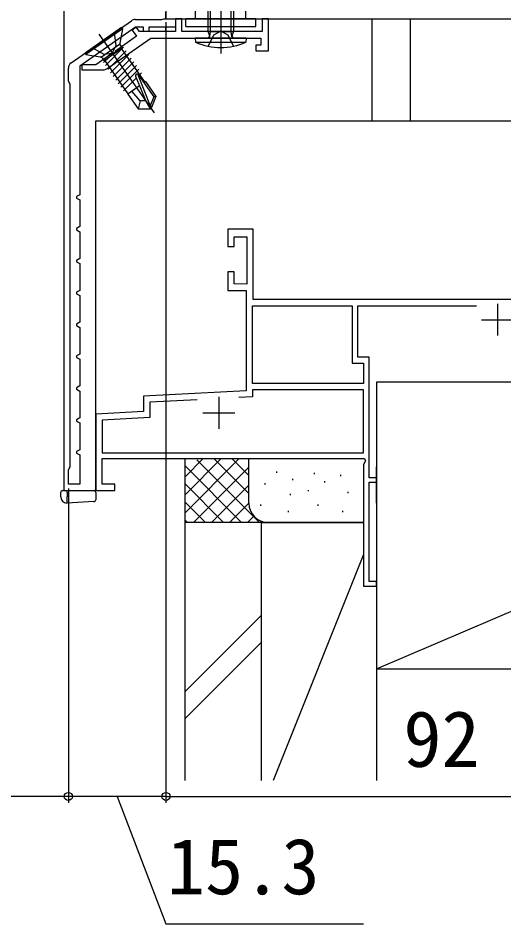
# Model space of a CAD drawing. Units: millimetres, scale not verified. Extents: x -525 to 525, y -783 to 778.
# Drawn here: x -128.4 to -52.2, y -154.4 to -12.3 of the extents above; entities that cross this region are included whole.
import ezdxf
from ezdxf.enums import TextEntityAlignment as Align

# ---------------------------------------------------------------- set-up
doc = ezdxf.new("R2010")
doc.units = ezdxf.units.MM
doc.header["$LTSCALE"] = 4
for name, color, linetype in [('0-2_YKK_11', 7, 'Continuous'), ('0-3_YKK_11E', 7, 'Continuous'), ('0-4_YKK_12', 2, 'Continuous'), ('0-5_YKK_13', 4, 'Continuous'), ('0-6_YKK_D', 6, 'Continuous'), ('0-8_YSS_K', 3, 'Continuous')]:
    doc.layers.add(name, color=color, linetype=linetype)
doc.styles.add('ＭＳ ゴシック', font='')
doc.styles.get('ＭＳ ゴシック').set_extended_font_data('MS Gothic')

msp = doc.modelspace()

# ---------------------------------------------------------------- linework, layer by layer
at = {"layer": '0-2_YKK_11'}
for p, q in [((-120.088, -19.282), (-110.633, -12.662)), ((-114.483, -20.2), (-107.601, -15.381))]:
    msp.add_line(p, q, dxfattribs=at)
for points in [[(-62.215, 43.619), (-63.215, 43.619), (-63.215, 3.819), (-99.215, 3.819), (-105.215, -0.381), (-105.215, -12.381), (-13.215, -12.381), (-13.215, -8.305), (-13.403, -7.915), (-13.403, -7.447), (-13.215, -7.056), (-13.215, -4.581)], [(-105.215, -0.641), (-105.215, -12.381), (-52.715, -12.381)], [(-110.059, -12.481), (-105.88, -12.481), (-105.714, -12.431), (-105.548, -12.381), (-103.714, -12.381), (-103.714, -13.681), (-107.914, -13.681), (-107.914, -14.381), (-108.714, -14.381), (-108.714, -13.681), (-109.996, -13.681), (-118.714, -19.785), (-118.714, -39.977), (-119.214, -40.265), (-119.214, -40.496), (-118.714, -40.785), (-118.714, -44.977), (-119.214, -45.265), (-119.214, -45.496), (-118.714, -45.785), (-118.714, -49.977), (-119.214, -50.265), (-119.214, -50.496), (-118.714, -50.785), (-118.714, -54.977), (-119.214, -55.265), (-119.214, -55.496), (-118.714, -55.785), (-118.714, -59.977), (-119.214, -60.265), (-119.214, -60.496), (-118.714, -60.785), (-118.714, -64.977), (-119.214, -65.265), (-119.214, -65.496), (-118.714, -65.785), (-118.714, -69.977), (-119.214, -70.265), (-119.214, -70.496), (-118.714, -70.785)], [(-107.601, -15.381), (-90.314, -15.381), (-90.314, -16.481), (-91.114, -16.481), (-91.114, -17.381), (-89.114, -17.381), (-89.114, -12.381), (-90.114, -12.381), (-90.114, -14.381), (-102.714, -14.381), (-102.714, -12.381), (-103.714, -12.381), (-103.714, -14.381), (-109.357, -14.381), (-109.858, -13.665), (-110.513, -14.124), (-109.825, -15.107), (-113.136, -17.425), (-113.217, -17.629), (-113.667, -17.944), (-113.886, -17.951), (-116.214, -19.581), (-118.414, -19.581), (-118.414, -20.381), (-115.057, -20.381)], [(-120.214, -82.661), (-120.214, -22.601), (-120.364, -22.341), (-120.514, -22.081), (-120.514, -20.101)], [(-118.714, -70.785), (-118.714, -74.977), (-119.214, -75.265), (-119.214, -75.496), (-118.714, -75.785), (-118.714, -79.977), (-119.214, -80.265), (-119.214, -80.496), (-118.714, -80.785), (-118.714, -85.381), (-120.514, -85.381), (-120.514, -83.181), (-120.364, -82.921), (-120.214, -82.661)]]:
    msp.add_lwpolyline(points, dxfattribs=at)
for centre, start, end in [((-110.059, -13.481), 89.99999, 124.99998), ((-119.514, -20.101), 124.99998, 179.99997), ((-115.057, -19.381), 270.00002, 305.00001)]:
    msp.add_arc(centre, 1, start, end, dxfattribs=at)
at = {"layer": '0-3_YKK_11E'}
for p, q in [((-53.215, -57.082), (-53.215, -62.082)), ((-55.715, -59.582), (-50.715, -59.582)), ((-96.915, -71.682), (-96.915, -76.682)), ((-99.415, -74.182), (-94.415, -74.182))]:
    msp.add_line(p, q, dxfattribs=at)
for points in [[(-46.415, -56.382), (-91.515, -56.382), (-91.515, -45.382), (-95.515, -45.382), (-95.515, -48.08), (-94.515, -48.08), (-94.515, -46.58), (-92.515, -46.58), (-92.515, -53.979), (-94.515, -53.974), (-94.515, -52.078), (-95.515, -52.078), (-95.515, -54.978), (-92.615, -54.978), (-92.615, -70.738), (-108.715, -71.582), (-108.715, -73.989), (-116.215, -74.382), (-116.215, -86.382), (-113.215, -86.382), (-113.215, -85.382), (-115.215, -85.382), (-115.215, -81.382), (-74.089, -81.382), (-73.893, -81.722), (-74.215, -82.28)], [(-74.215, -82.28), (-74.215, -101.382), (-72.215, -101.382), (-72.215, -100.682), (-73.315, -100.682), (-73.315, -85.082), (-72.215, -85.082), (-72.215, -84.382), (-73.315, -84.382), (-73.315, -65.482), (-75.115, -65.482), (-75.115, -57.382), (-56.501, -57.382)], [(-100.306, -72.143), (-107.715, -72.531), (-107.715, -74.938), (-115.215, -75.331), (-115.215, -80.482), (-74.215, -80.482), (-74.215, -70.582), (-91.615, -70.582), (-91.615, -71.687), (-93.756, -71.8)]]:
    msp.add_lwpolyline(points, dxfattribs=at)
msp.add_lwpolyline([(-74.215, -69.582), (-91.615, -69.582), (-91.615, -57.382), (-76.015, -57.382), (-76.015, -66.382), (-74.215, -66.382)], close=True, dxfattribs=at)
at = {"layer": '0-4_YKK_12'}
for p, q in [((-121.224, 107.319), (-121.221, -86.385)), ((-105.215, -12.381), (-105.215, -11.33)), ((-72.915, -12.381), (-72.915, -28.381)), ((-66.915, -12.381), (-66.915, -28.381)), ((-105.215, -14.381), (-105.215, -13.681)), ((-105.215, -15.385), (-105.215, -28.381)), ((-121.215, -86.385), (-116.215, -86.385))]:
    msp.add_line(p, q, dxfattribs=at)
msp.add_lwpolyline([(-116.215, -86.385), (-116.215, -28.381), (-42.715, -28.381)], dxfattribs=at)
at = {"layer": '0-5_YKK_13'}
for p, q in [((-96.614, -2.868), (-96.614, -17.806)), ((-100.564, -12.381), (-100.564, -10.581)), ((-92.664, -12.381), (-92.664, -10.581)), ((-102.114, -13.581), (-102.114, -12.381)), ((-102.064, -12.381), (-91.414, -12.381)), ((-112.168, -13.737), (-117.902, -17.752)), ((-112.036, -13.926), (-117.771, -17.941)), ((-112.036, -13.926), (-112.435, -16.187)), ((-112.168, -13.737), (-112.036, -13.926)), ((-115.725, -14.751), (-107.048, -27.143)), ((-98.614, -14.381), (-94.614, -14.381)), ((-92.614, -15.381), (-92.67, -16.024)), ((-112.471, -16.391), (-115.305, -18.375)), ((-112.07, -16.964), (-114.904, -18.949)), ((-111.858, -16.832), (-114.699, -19.675)), ((-112.352, -16.56), (-112.07, -16.964)), ((-108.505, -22.273), (-112.172, -17.036)), ((-117.902, -17.752), (-117.771, -17.941)), ((-117.771, -17.941), (-115.509, -18.339)), ((-111.457, -17.405), (-114.298, -20.249)), ((-111.055, -17.978), (-113.896, -20.822)), ((-115.187, -18.545), (-114.904, -18.949)), ((-115, -19.245), (-114.24, -18.484)), ((-111.126, -24.117), (-114.797, -18.874)), ((-110.654, -18.552), (-113.495, -21.396)), ((-110.252, -19.125), (-113.093, -21.969)), ((-109.851, -19.699), (-112.692, -22.542)), ((-109.449, -20.272), (-112.29, -23.116)), ((-109.696, -21.019), (-107.664, -26.003)), ((-109.559, -21.116), (-107.123, -24.595)), ((-109.048, -20.846), (-109.463, -21.262)), ((-109.868, -21.666), (-111.889, -23.689)), ((-109.992, -21.352), (-108.443, -25.151)), ((-108.423, -22.215), (-108.669, -22.387)), ((-108.423, -22.215), (-106.786, -24.554)), ((-109.37, -22.887), (-111.208, -24.174)), ((-109.242, -25.239), (-110.553, -23.715)), ((-111.208, -24.174), (-109.571, -26.512)), ((-109.242, -25.239), (-109.571, -26.512)), ((-108.381, -25.248), (-109.242, -25.239)), ((-108.443, -25.16), (-107.702, -26.48)), ((-108.443, -25.16), (-107.579, -26.394)), ((-107.123, -24.595), (-107.664, -26.003)), ((-106.786, -24.554), (-107.456, -26.299)), ((-106.786, -24.554), (-107.123, -24.595)), ((-109.571, -26.512), (-107.702, -26.48)), ((-107.456, -26.308), (-107.702, -26.48)), ((-107.702, -26.48), (-107.456, -26.308)), ((-107.664, -26.011), (-107.456, -26.308)), ((-121.715, -87.343), (-121.715, -86.685)), ((-121.415, -86.385), (-120.715, -86.385)), ((-120.715, -86.685), (-120.715, -86.385)), ((-120.715, -86.385), (-116.515, -86.385)), ((-120.715, -86.685), (-120.715, -87.387)), ((-121.715, -87.383), (-121.715, -87.343)), ((-120.715, -88.385), (-120.715, -87.387)), ((-120.715, -88.385), (-120.776, -88.381)), ((-116.497, -88.127), (-120.715, -88.385))]:
    msp.add_line(p, q, dxfattribs=at)
for points in [[(-98.544, -15.381), (-98.355, -15.114), (-98.614, -14.381), (-98.614, -3.381), (-94.614, -3.381), (-94.614, -14.381), (-94.873, -15.114), (-94.684, -15.381)], [(-98.346, -15.207), (-98.235, -14.381), (-98.235, -3.381)], [(-94.882, -15.207), (-94.993, -14.381), (-94.993, -3.381)], [(-102.114, -13.581), (-91.114, -13.581), (-91.114, -12.381), (-102.114, -12.381)], [(-113.356, -14.569), (-113.056, -16.575), (-113.645, -17.73)], [(-92.614, -15.381), (-100.614, -15.381), (-100.558, -16.024), (-92.67, -16.024)], [(-94.614, -16.668), (-95.469, -14.938), (-96.614, -14.329), (-97.759, -14.938), (-98.614, -16.668)], [(-116.715, -16.921), (-114.932, -17.888), (-113.645, -17.73)], [(-116.215, -86.685), (-116.215, -87.129), (-116.215, -87.827)]]:
    msp.add_lwpolyline(points, dxfattribs=at)
for centre, radius, start, end in [((-111.943, -16.274), 0.5, 170, 215), ((-96.614, -7.381), 9.5, 245.47225, 294.52775), ((-115.596, -18.832), 0.5, 35, 80), ((-109.762, -21.267), 0.248, 35, 202.19096), ((-121.415, -86.685), 0.3, 90, 180), ((-116.515, -86.685), 0.3, 0, 90), ((-120.715, -87.383), 1, 180, 266.5), ((-116.515, -87.827), 0.3, 273.5, 0)]:
    msp.add_arc(centre, radius, start, end, dxfattribs=at)
msp.add_ellipse((-116.515, -86.885), major_axis=(0, 0.5), ratio=0.005236, start_param=6.2744587, end_param=6.2831853, dxfattribs=at)
at = {"layer": '0-6_YKK_D'}
for p, q in [((-105.215, -12.881), (-105.215, -135.38)), ((-105.215, -12.881), (-105.215, -135.38)), ((-120.514, -86.081), (-120.514, -135.38)), ((-120.514, -86.081), (-120.514, -135.38)), ((-120.514, -134.38), (-181.225, -134.38)), ((-105.215, -134.38), (-120.514, -134.38)), ((-105.215, -134.38), (-13.215, -134.38))]:
    msp.add_line(p, q, dxfattribs=at)
msp.add_lwpolyline([(-112.865, -134.38), (-105.215, -154.38), (-74.215, -154.38)], dxfattribs=at)
for centre in [(-120.514, -134.38), (-120.514, -134.38), (-105.215, -134.38), (-105.215, -134.38)]:
    msp.add_circle(centre, 0.637, dxfattribs=at)
at = {"layer": '0-8_YSS_K'}
for p, q in [((-72.211, -114.38), (32.789, -69.38)), ((-102.211, -84.212), (-99.378, -81.379)), ((-102.211, -87.04), (-96.549, -81.379)), ((-102.211, -89.869), (-93.721, -81.379)), ((-102.211, -91.384), (-102.211, -81.384)), ((-100.363, -81.545), (-90.525, -91.384)), ((-97.701, -81.379), (-92.211, -86.869)), ((-94.873, -81.379), (-92.211, -84.04)), ((-92.211, -88.384), (-92.211, -81.379)), ((-102.211, -82.526), (-93.353, -91.384)), ((-100.897, -91.384), (-92.211, -82.697)), ((-87.885, -83.384), (-87.885, -83.584)), ((-81.956, -83.6), (-81.956, -83.8)), ((-72.211, -88.384), (-72.211, -82.646)), ((-89.716, -85.24), (-89.716, -85.44)), ((-85.376, -84.573), (-85.376, -84.773)), ((-80.369, -84.907), (-80.369, -85.107)), ((-77.862, -83.904), (-77.862, -84.104)), ((-102.211, -85.354), (-96.182, -91.384)), ((-98.069, -91.384), (-92.211, -85.526)), ((-82.917, -86.307), (-82.917, -86.507)), ((-76.697, -86.576), (-76.697, -86.776)), ((-85.71, -86.909), (-85.71, -87.109)), ((-102.211, -88.183), (-99.01, -91.384)), ((-95.24, -91.384), (-92.211, -88.354)), ((-90.383, -88.578), (-90.383, -88.778)), ((-81.37, -88.578), (-81.37, -88.778)), ((-92.412, -91.384), (-91.43, -90.402)), ((-86.044, -89.58), (-86.044, -89.78)), ((-77.528, -89.58), (-77.528, -89.78)), ((-102.211, -91.011), (-101.838, -91.384)), ((-89.211, -91.384), (-102.211, -91.384)), ((-90.211, -91.384), (-102.211, -91.384)), ((-102.211, -131.882), (-102.211, -91.384)), ((-90.211, -131.882), (-90.211, -91.384)), ((-90.211, -91.384), (-74.215, -91.384)), ((-90.211, -131.882), (-90.211, -91.384)), ((-89.584, -91.384), (-89.563, -91.363)), ((-74.215, -91.384), (-89.211, -91.384)), ((-72.211, -91.384), (-72.211, -131.882)), ((-74.215, -96.394), (-88.41, -131.882)), ((-90.211, -105.926), (-102.211, -117.926)), ((-102.211, -122.168), (-90.211, -110.168)), ((-72.211, -114.38), (-72.211, -131.882))]:
    msp.add_line(p, q, dxfattribs=at)
msp.add_lwpolyline([(32.789, -114.38), (32.789, -69.38), (-72.211, -69.38), (-72.211, -114.38)], close=True, dxfattribs=at)
msp.add_arc((-89.211, -88.384), 3, 180, 270, dxfattribs=at)

# ---------------------------------------------------------------- texts
at = {"layer": '0-6_YKK_D', "style": 'ＭＳ ゴシック'}
for s, p in [('92', (-67.976, -132.38)), ('15.3', (-105.056, -152.38))]:
    msp.add_text(s, height=8.798, dxfattribs=at).set_placement(p, align=Align.BOTTOM_LEFT)

doc.saveas('drawing.dxf')
